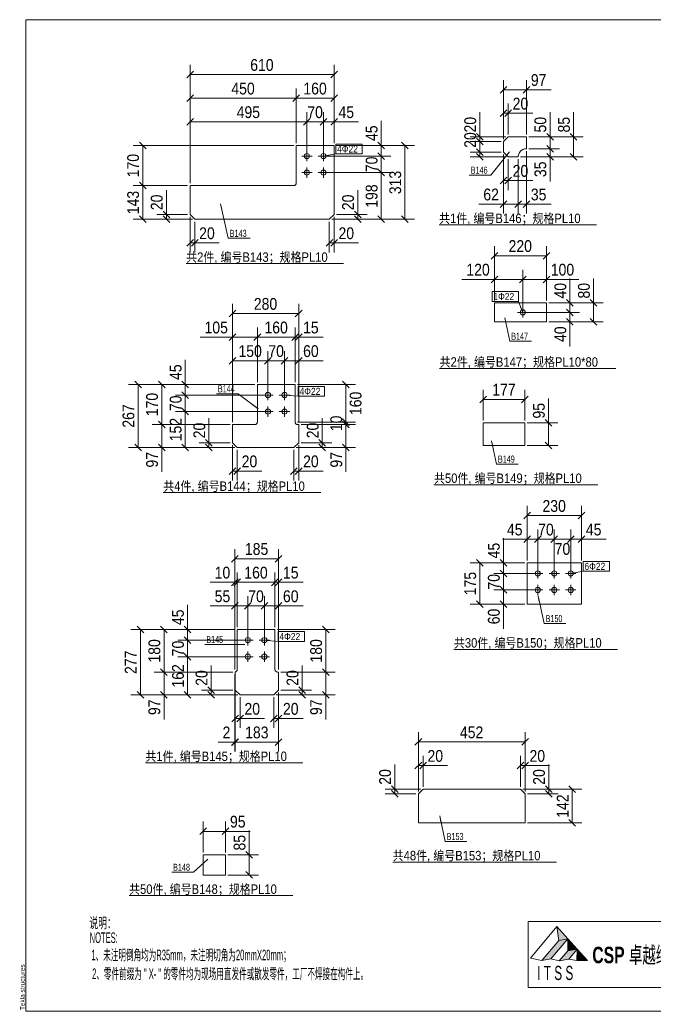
# Model space of a CAD drawing. Header units: inches. Extents: x 0 to 1938, y -2180 to 0.
# Drawn here: x -0.1 to 268.5, y -2180 to -1760 of the extents above; entities that cross this region are included whole.
import ezdxf

# ---------------------------------------------------------------- set-up
doc = ezdxf.new("R2010")
doc.units = ezdxf.units.IN
doc.header["$MEASUREMENT"] = 0
doc.linetypes.add('XKITLINE00', pattern=[0])
doc.linetypes.add('XKITLINE01', pattern=[4, 1, -1, 1, -1])
for name, color, linetype, lineweight in [('Bolt', 7, 'Continuous', 0), ('BoltMark', 3, 'Continuous', 0), ('DrawingSheet', 5, 'Continuous', 0), ('OtherObjectType', 1, 'Continuous', 0), ('Part', 2, 'Continuous', 0), ('PartMark', 3, 'Continuous', 0), ('Z-DIMENSIONS', 1, 'Continuous', 0)]:
    doc.layers.add(name, color=color, linetype=linetype, lineweight=lineweight)
doc.styles.add('Arial', font='arial.ttf')
doc.styles.add('Arial Black', font='ariblk.ttf')
doc.styles.add('Arial Black Bold', font='ARIAL.TTF')
doc.styles.add('Arial Narrow', font='ARIAL.TTF')
doc.styles.add('romsim', font='ARIAL.TTF')
doc.styles.add('宋体', font='ARIAL.TTF')

# ---------------------------------------------------------------- blocks, each defined once
blk = doc.blocks.new('P详图~005 (PL10mm零件图2)')
at = {"layer": 'OtherObjectType'}
for color, points in [(3, [(229.8, 41), (234.5, 35.7), (230.6, 35.1)]), (2, [(227.3, 27.2), (223.4, 26.5), (230.6, 35), (234.5, 35.7)]), (3, [(234.5, 35.7), (238.4, 31.3), (234.5, 30.7)]), (2, [(234.8, 27.1), (230.8, 26.3), (234.5, 30.6), (238.4, 31.3)]), (3, [(238.4, 31.3), (242.8, 26.5), (238.3, 26.5)])]:
    blk.add_hatch(color=color, dxfattribs=at).paths.add_polyline_path(points, flags=17)
at = {"layer": 'Bolt', "color": 2, "linetype": 'XKITLINE00', "lineweight": 0}
for p, q in [((126.15, 367.28), (121.75, 367.28)), ((123.95, 369.48), (123.95, 365.08)), ((133.15, 367.28), (128.75, 367.28)), ((130.95, 369.48), (130.95, 365.08)), ((123.95, 362.48), (123.95, 358.08)), ((130.95, 362.48), (130.95, 358.08)), ((126.15, 360.28), (121.75, 360.28)), ((133.15, 360.28), (128.75, 360.28)), ((215.35, 303.25), (215.35, 298.85)), ((213.15, 301.05), (217.55, 301.05)), ((105.27, 266.05), (109.67, 266.05)), ((107.47, 268.25), (107.47, 263.85)), ((112.27, 266.05), (116.67, 266.05)), ((114.47, 268.25), (114.47, 263.85)), ((107.47, 261.25), (107.47, 256.85)), ((114.47, 261.25), (114.47, 256.85)), ((105.27, 259.05), (109.67, 259.05)), ((112.27, 259.05), (116.67, 259.05)), ((219.5, 190.45), (223.9, 190.45)), ((221.7, 192.65), (221.7, 188.25)), ((226.5, 190.45), (230.9, 190.45)), ((228.7, 192.65), (228.7, 188.25)), ((233.5, 190.45), (237.9, 190.45)), ((235.7, 192.65), (235.7, 188.25)), ((221.7, 185.65), (221.7, 181.25)), ((228.7, 185.65), (228.7, 181.25)), ((235.7, 185.65), (235.7, 181.25)), ((219.5, 183.45), (223.9, 183.45)), ((226.5, 183.45), (230.9, 183.45)), ((233.5, 183.45), (237.9, 183.45)), ((98.94, 164.39), (98.94, 159.99)), ((105.94, 164.39), (105.94, 159.99)), ((96.74, 162.19), (101.14, 162.19)), ((103.74, 162.19), (108.14, 162.19)), ((98.94, 157.39), (98.94, 152.99)), ((105.94, 157.39), (105.94, 152.99)), ((96.74, 155.19), (101.14, 155.19)), ((103.74, 155.19), (108.14, 155.19))]:
    blk.add_line(p, q, dxfattribs=at)
for centre in [(123.95, 367.28), (130.95, 367.28), (123.95, 360.28), (130.95, 360.28), (215.35, 301.05), (107.47, 266.05), (114.47, 266.05), (107.47, 259.05), (114.47, 259.05), (221.7, 190.45), (228.7, 190.45), (235.7, 190.45), (221.7, 183.45), (228.7, 183.45), (235.7, 183.45), (98.94, 162.19), (105.94, 162.19), (98.94, 155.19), (105.94, 155.19)]:
    blk.add_circle(centre, 1.1, dxfattribs=at)
at = {"layer": 'BoltMark', "color": 1, "linetype": 'XKITLINE00', "lineweight": 0}
for p, q in [((136.15, 372.38), (147.35, 372.38)), ((136.15, 368.18), (136.15, 372.38)), ((147.35, 368.18), (147.35, 372.38)), ((130.95, 367.28), (136.15, 368.18)), ((133.42, 367.71), (130.95, 367.28)), ((136.15, 368.18), (147.35, 368.18)), ((202.34, 309.91), (213.54, 309.91)), ((202.34, 305.71), (202.34, 309.91)), ((213.54, 305.71), (213.54, 309.91)), ((202.34, 305.71), (213.54, 305.71)), ((215.35, 301.05), (213.54, 305.71)), ((214.44, 303.38), (215.35, 301.05)), ((120.26, 269.7), (131.46, 269.7)), ((120.26, 265.5), (120.26, 269.7)), ((131.46, 265.5), (131.46, 269.7)), ((114.47, 266.05), (120.26, 265.5)), ((116.96, 265.81), (114.47, 266.05)), ((120.26, 265.5), (131.46, 265.5)), ((240.9, 195.55), (252.09, 195.55)), ((240.9, 191.35), (240.9, 195.55)), ((252.09, 191.35), (252.09, 195.55)), ((235.7, 190.45), (240.9, 191.35)), ((238.16, 190.88), (235.7, 190.45)), ((240.9, 191.35), (252.09, 191.35)), ((111.73, 165.84), (122.93, 165.84)), ((111.73, 161.64), (111.73, 165.84)), ((122.93, 161.64), (122.93, 165.84)), ((105.94, 162.19), (111.73, 161.64)), ((108.42, 161.95), (105.94, 162.19)), ((111.73, 161.64), (122.93, 161.64))]:
    blk.add_line(p, q, dxfattribs=at)
at = {"layer": 'DrawingSheet', "color": 5, "linetype": 'XKITLINE00', "lineweight": 0}
for p, q in [((635, 425), (5, 425)), ((5, 425), (5, 5)), ((5, 5), (635, 5))]:
    blk.add_line(p, q, dxfattribs=at)
at = {"layer": 'OtherObjectType', "color": 6, "linetype": 'XKITLINE00', "lineweight": 0}
for p, q in [((179.92, 338.15), (246.58, 338.15)), ((72.83, 321.73), (139.48, 321.73)), ((180.15, 277.3), (254.8, 277.3)), ((177.77, 228.05), (247.09, 228.05)), ((63.14, 224.68), (129.79, 224.68)), ((186.19, 158.29), (255.5, 158.29)), ((55.56, 110.24), (122.21, 110.24)), ((160.28, 68.17), (229.59, 68.17)), ((48.66, 53.94), (117.97, 53.94))]:
    blk.add_line(p, q, dxfattribs=at)
at = {"layer": 'OtherObjectType', "color": 3, "linetype": 'XKITLINE00', "lineweight": 0}
for p, q in [((625, 43), (217.6, 43)), ((217.6, 43), (217.6, 15)), ((625, 15), (217.6, 15))]:
    blk.add_line(p, q, dxfattribs=at)
at = {"layer": 'OtherObjectType', "color": 2, "linetype": 'XKITLINE00', "lineweight": 0}
for p, q in [((229.8, 40.9), (218.7, 27.5)), ((230.6, 35), (229.8, 40.9)), ((229.8, 40.9), (234.5, 35.7)), ((223.4, 26.5), (230.6, 35)), ((230.6, 35), (223.4, 26.5)), ((234.5, 35.7), (227.3, 27.2)), ((230.6, 35), (234.5, 35.7)), ((234.5, 30.6), (234.5, 35.7)), ((234.5, 35.7), (238.4, 31.3)), ((230.8, 26.3), (234.5, 30.6)), ((234.5, 30.6), (238.4, 31.3)), ((238.4, 31.3), (234.8, 27.1)), ((238.3, 26.5), (238.4, 31.3)), ((242.8, 26.5), (238.4, 31.3)), ((218.7, 27.5), (223.4, 26.5)), ((223.4, 26.5), (227.3, 27.2)), ((227.3, 27.2), (230.8, 26.3)), ((230.8, 26.3), (234.8, 27.1)), ((234.8, 27.1), (238.3, 26.5)), ((238.3, 26.5), (242.8, 26.5))]:
    blk.add_line(p, q, dxfattribs=at)
at = {"layer": 'Part', "color": 2, "linetype": 'XKITLINE00', "lineweight": 0}
for p, q in [((207.2, 373.4), (209.2, 375.4)), ((209.2, 375.4), (216.9, 375.4)), ((216.9, 375.4), (216.9, 370.4)), ((119.45, 355.78), (119.45, 371.78)), ((119.45, 371.78), (135.45, 371.78)), ((135.45, 371.78), (135.45, 342.48)), ((207.2, 368.9), (207.2, 373.4)), ((216.35, 370.36), (216.9, 370.4)), ((209.2, 366.9), (207.2, 368.9)), ((213.4, 366.9), (209.2, 366.9)), ((213.4, 366.9), (213.44, 367.45)), ((74.45, 342.48), (74.45, 354.78)), ((74.45, 354.78), (118.45, 354.78)), ((118.76, 354.83), (118.45, 354.78)), ((119.45, 355.78), (119.4, 355.47)), ((76.45, 340.48), (74.45, 342.48)), ((133.45, 340.48), (76.45, 340.48)), ((135.45, 342.48), (133.45, 340.48)), ((203.35, 297.05), (203.35, 305.05)), ((203.35, 305.05), (225.35, 305.05)), ((225.35, 297.05), (225.35, 305.05)), ((203.35, 297.05), (225.35, 297.05)), ((102.97, 254.55), (102.97, 270.55)), ((102.97, 270.55), (118.97, 270.55)), ((118.97, 270.55), (118.97, 254.55)), ((92.47, 245.85), (92.47, 253.55)), ((101.97, 253.55), (92.47, 253.55)), ((102.28, 253.6), (101.97, 253.55)), ((102.97, 254.55), (102.92, 254.24)), ((119.02, 254.24), (118.97, 254.55)), ((119.97, 253.55), (119.66, 253.6)), ((120.47, 253.55), (119.97, 253.55)), ((120.47, 245.85), (120.47, 253.55)), ((198.6, 244.7), (198.6, 254.2)), ((198.6, 254.2), (216.26, 254.2)), ((216.26, 254.2), (216.26, 244.7)), ((94.47, 243.85), (92.47, 245.85)), ((118.47, 243.85), (94.47, 243.85)), ((120.47, 245.85), (118.47, 243.85)), ((216.26, 244.7), (198.6, 244.7)), ((217.2, 177.45), (217.2, 194.95)), ((217.2, 194.95), (240.2, 194.95)), ((240.2, 194.95), (240.2, 177.45)), ((240.2, 177.45), (217.2, 177.45)), ((94.44, 149.69), (94.44, 166.69)), ((94.44, 166.69), (110.44, 166.69)), ((110.44, 166.69), (110.44, 149.69)), ((93.74, 148.74), (93.44, 148.69)), ((93.64, 148.69), (93.44, 148.69)), ((93.64, 140.99), (93.64, 148.69)), ((94.44, 149.69), (94.39, 149.38)), ((110.48, 149.38), (110.44, 149.69)), ((111.44, 148.69), (111.13, 148.74)), ((111.94, 148.69), (111.44, 148.69)), ((111.94, 140.99), (111.94, 148.69)), ((95.64, 138.99), (93.64, 140.99)), ((109.94, 138.99), (95.64, 138.99)), ((111.94, 140.99), (109.94, 138.99)), ((171.14, 97.04), (173.14, 99.04)), ((171.14, 84.84), (171.14, 97.04)), ((173.14, 99.04), (214.34, 99.04)), ((214.34, 99.04), (216.34, 97.04)), ((216.34, 97.04), (216.34, 84.84)), ((216.34, 84.84), (171.14, 84.84)), ((80.02, 62.69), (80.02, 71.19)), ((89.52, 71.19), (80.02, 71.19)), ((89.52, 62.69), (89.52, 71.19)), ((89.52, 62.69), (80.02, 62.69))]:
    blk.add_line(p, q, dxfattribs=at)
at = {"layer": 'Part', "color": 6, "linetype": 'XKITLINE01', "lineweight": 0}
for p, q in [((216.9, 370.4), (216.35, 370.36)), ((213.44, 367.45), (213.4, 366.9)), ((118.45, 354.78), (118.76, 354.83)), ((119.4, 355.47), (119.45, 355.78)), ((101.97, 253.55), (102.28, 253.6)), ((102.92, 254.24), (102.97, 254.55)), ((118.97, 254.55), (119.02, 254.24)), ((119.66, 253.6), (119.97, 253.55)), ((93.44, 148.69), (93.74, 148.74)), ((94.39, 149.38), (94.44, 149.69)), ((110.44, 149.69), (110.48, 149.38)), ((111.13, 148.74), (111.44, 148.69))]:
    blk.add_line(p, q, dxfattribs=at)
at = {"layer": 'Part', "color": 2, "linetype": 'XKITLINE00', "lineweight": 0}
for centre, radius, start, end in [((216.9, 366.9), 3.5, 99, 171), ((118.45, 355.78), 1, 288, 342), ((101.97, 254.55), 1, 288, 342), ((119.97, 254.55), 1, 198, 252), ((93.44, 149.69), 1, 288, 342), ((111.44, 149.69), 1, 198, 252)]:
    blk.add_arc(centre, radius, start, end, dxfattribs=at)
at = {"layer": 'Part', "color": 6, "linetype": 'XKITLINE01', "lineweight": 0}
for centre, radius, start, end in [((216.9, 366.9), 3.5, 99, 171), ((118.45, 355.78), 1, 288, 342), ((101.97, 254.55), 1, 288, 342), ((119.97, 254.55), 1, 198, 252), ((93.44, 149.69), 1, 288, 342), ((111.44, 149.69), 1, 198, 252)]:
    blk.add_arc(centre, radius, start, end, dxfattribs=at)
at = {"layer": 'PartMark', "color": 4, "linetype": 'XKITLINE00', "lineweight": 0}
for p, q in [((209.68, 369.07), (201.9, 359.2)), ((208.13, 367.11), (209.68, 369.07)), ((192.71, 359.2), (201.9, 359.2)), ((87.31, 347.09), (90.68, 332.43)), ((87.87, 344.66), (87.31, 347.09)), ((90.68, 332.43), (99.86, 332.43)), ((207.78, 298.68), (209.85, 288.85)), ((208.29, 296.23), (207.78, 298.68)), ((209.85, 288.85), (219.03, 288.85)), ((85.65, 266.58), (94.84, 266.58)), ((103.32, 260.2), (94.84, 266.58)), ((101.32, 261.7), (103.32, 260.2)), ((202.16, 246.63), (204.23, 236.8)), ((202.68, 244.18), (202.16, 246.63)), ((204.23, 236.8), (213.42, 236.8)), ((221.83, 180.98), (224.42, 169.22)), ((222.37, 178.54), (221.83, 180.98)), ((224.42, 169.22), (233.6, 169.22)), ((80.73, 160.38), (89.91, 160.38)), ((97.64, 160.41), (89.91, 160.38)), ((95.14, 160.4), (97.64, 160.41)), ((180.21, 87.71), (182.53, 76.92)), ((180.73, 85.27), (180.21, 87.71)), ((182.53, 76.92), (191.72, 76.92)), ((81.95, 69.46), (75.89, 63.86)), ((80.11, 67.77), (81.95, 69.46)), ((66.7, 63.86), (75.89, 63.86))]:
    blk.add_line(p, q, dxfattribs=at)
at = {"layer": 'Z-DIMENSIONS', "color": 4, "linetype": 'XKITLINE00', "lineweight": 0}
for p, q in [((74.45, 355.78), (74.45, 405.88)), ((135.45, 372.78), (135.45, 405.88)), ((75.87, 403.19), (73.04, 400.37)), ((74.45, 401.78), (135.45, 401.78)), ((136.87, 403.19), (134.04, 400.37)), ((207.2, 374.4), (207.2, 399.5)), ((216.9, 376.4), (216.9, 399.5)), ((74.45, 355.78), (74.45, 395.88)), ((119.45, 372.78), (119.45, 395.88)), ((119.45, 372.78), (119.45, 395.88)), ((135.45, 372.78), (135.45, 395.88)), ((208.61, 396.81), (205.79, 393.99)), ((207.2, 395.4), (216.9, 395.4)), ((218.31, 396.81), (215.49, 393.99)), ((216.9, 395.4), (227.32, 395.4)), ((216.9, 395.4), (227.32, 395.4)), ((75.87, 393.19), (73.04, 390.37)), ((74.45, 391.78), (119.45, 391.78)), ((119.45, 391.78), (114.45, 391.78)), ((120.87, 393.19), (118.04, 390.37)), ((120.87, 393.19), (118.04, 390.37)), ((119.45, 391.78), (135.45, 391.78)), ((119.45, 391.78), (124.45, 391.78)), ((136.87, 393.19), (134.04, 390.37)), ((208.61, 386.81), (205.79, 383.99)), ((207.2, 374.4), (207.2, 389.5)), ((210.61, 386.81), (207.79, 383.99)), ((209.2, 376.4), (209.2, 389.5)), ((75.87, 383.19), (73.04, 380.37)), ((74.45, 355.78), (74.45, 385.88)), ((125.37, 383.19), (122.54, 380.37)), ((125.37, 383.19), (122.54, 380.37)), ((123.95, 368.28), (123.95, 385.88)), ((123.95, 368.28), (123.95, 385.88)), ((132.37, 383.19), (129.54, 380.37)), ((132.37, 383.19), (129.54, 380.37)), ((130.95, 368.28), (130.95, 385.88)), ((130.95, 368.28), (130.95, 385.88)), ((136.87, 383.19), (134.04, 380.37)), ((135.45, 372.78), (135.45, 385.88)), ((197.2, 375.4), (197.2, 385.82)), ((197.2, 375.4), (197.2, 385.82)), ((207.2, 385.4), (209.2, 385.4)), ((209.2, 385.4), (219.62, 385.4)), ((209.2, 385.4), (219.62, 385.4)), ((226.9, 375.4), (226.9, 385.82)), ((226.9, 375.4), (226.9, 385.82)), ((236.9, 375.4), (236.9, 385.82)), ((236.9, 375.4), (236.9, 385.82)), ((74.45, 381.78), (123.95, 381.78)), ((123.95, 381.78), (118.95, 381.78)), ((123.95, 381.78), (130.95, 381.78)), ((123.95, 381.78), (128.95, 381.78)), ((130.95, 381.78), (125.95, 381.78)), ((130.95, 381.78), (135.45, 381.78)), ((130.95, 381.78), (135.95, 381.78)), ((135.45, 381.78), (145.87, 381.78)), ((135.45, 381.78), (145.87, 381.78)), ((155.45, 371.78), (155.45, 382.2)), ((155.45, 371.78), (155.45, 382.2)), ((197.2, 368.9), (197.2, 379.32)), ((197.2, 368.9), (197.2, 379.32)), ((208.2, 375.4), (193.1, 375.4)), ((195.79, 376.81), (198.61, 373.99)), ((195.79, 374.81), (198.61, 371.99)), ((197.2, 373.4), (197.2, 375.4)), ((217.9, 375.4), (230.9, 375.4)), ((217.9, 375.4), (240.9, 375.4)), ((225.49, 376.81), (228.31, 373.99)), ((226.9, 370.4), (226.9, 375.4)), ((226.9, 370.4), (226.9, 375.4)), ((235.49, 376.81), (238.31, 373.99)), ((236.9, 366.9), (236.9, 375.4)), ((118.45, 371.78), (50.35, 371.78)), ((53.04, 373.19), (55.87, 370.37)), ((54.45, 354.78), (54.45, 371.78)), ((136.45, 371.78), (159.45, 371.78)), ((136.45, 371.78), (169.45, 371.78)), ((154.04, 373.19), (156.87, 370.37)), ((155.45, 367.28), (155.45, 372.28)), ((155.45, 367.28), (155.45, 371.78)), ((164.04, 373.19), (166.87, 370.37)), ((165.45, 340.48), (165.45, 371.78)), ((206.2, 373.4), (193.1, 373.4)), ((195.79, 370.31), (198.61, 367.49)), ((217.9, 370.4), (230.9, 370.4)), ((217.9, 370.4), (230.9, 370.4)), ((225.49, 371.81), (228.31, 368.99)), ((225.49, 371.81), (228.31, 368.99)), ((226.9, 370.4), (226.9, 365.4)), ((226.9, 366.9), (226.9, 370.4)), ((131.95, 367.28), (159.45, 367.28)), ((131.95, 367.28), (159.45, 367.28)), ((154.04, 368.69), (156.87, 365.87)), ((154.04, 368.69), (156.87, 365.87)), ((155.45, 367.28), (155.45, 362.28)), ((155.45, 360.28), (155.45, 367.28)), ((206.2, 368.9), (193.1, 368.9)), ((208.2, 366.9), (193.1, 366.9)), ((195.79, 368.31), (198.61, 365.49)), ((197.2, 366.9), (197.2, 368.9)), ((207.2, 367.9), (207.2, 352.9)), ((207.2, 367.9), (207.2, 342.9)), ((209.2, 365.9), (209.2, 352.9)), ((213.4, 365.9), (213.4, 342.9)), ((213.4, 365.9), (213.4, 342.9)), ((214.4, 366.9), (230.9, 366.9)), ((214.4, 366.9), (240.9, 366.9)), ((216.9, 369.4), (216.9, 342.9)), ((225.49, 368.31), (228.31, 365.49)), ((226.9, 366.9), (226.9, 356.48)), ((226.9, 366.9), (226.9, 356.48)), ((235.49, 368.31), (238.31, 365.49)), ((154.04, 361.69), (156.87, 358.87)), ((154.04, 361.69), (156.87, 358.87)), ((155.45, 360.28), (155.45, 365.28)), ((54.45, 354.78), (54.45, 359.78)), ((131.95, 360.28), (159.45, 360.28)), ((131.95, 360.28), (159.45, 360.28)), ((155.45, 360.28), (155.45, 355.28)), ((155.45, 340.48), (155.45, 360.28)), ((208.61, 358.31), (205.79, 355.49)), ((210.61, 358.31), (207.79, 355.49)), ((73.45, 354.78), (50.35, 354.78)), ((73.45, 354.78), (50.35, 354.78)), ((53.04, 356.19), (55.87, 353.37)), ((53.04, 356.19), (55.87, 353.37)), ((54.45, 354.78), (54.45, 349.78)), ((54.45, 340.48), (54.45, 354.78)), ((64.45, 342.48), (64.45, 352.9)), ((64.45, 342.48), (64.45, 352.9)), ((145.45, 342.48), (145.45, 352.9)), ((145.45, 342.48), (145.45, 352.9)), ((207.2, 356.9), (209.2, 356.9)), ((209.2, 356.9), (219.62, 356.9)), ((209.2, 356.9), (219.62, 356.9)), ((207.2, 346.9), (196.78, 346.9)), ((207.2, 346.9), (196.78, 346.9)), ((208.61, 348.31), (205.79, 345.49)), ((207.2, 346.9), (213.4, 346.9)), ((213.4, 346.9), (208.4, 346.9)), ((214.81, 348.31), (211.99, 345.49)), ((214.81, 348.31), (211.99, 345.49)), ((213.4, 346.9), (216.9, 346.9)), ((213.4, 346.9), (218.4, 346.9)), ((218.31, 348.31), (215.49, 345.49)), ((216.9, 346.9), (227.32, 346.9)), ((216.9, 346.9), (227.32, 346.9)), ((75.45, 340.48), (50.35, 340.48)), ((53.04, 341.89), (55.87, 339.07)), ((73.45, 342.48), (60.35, 342.48)), ((75.45, 340.48), (60.35, 340.48)), ((63.04, 343.89), (65.87, 341.07)), ((63.04, 341.89), (65.87, 339.07)), ((64.45, 340.48), (64.45, 342.48)), ((74.45, 341.48), (74.45, 326.48)), ((134.45, 340.48), (149.45, 340.48)), ((134.45, 340.48), (159.45, 340.48)), ((134.45, 340.48), (169.45, 340.48)), ((135.45, 341.48), (135.45, 326.48)), ((136.45, 342.48), (149.45, 342.48)), ((144.04, 343.89), (146.87, 341.07)), ((144.04, 341.89), (146.87, 339.07)), ((145.45, 340.48), (145.45, 342.48)), ((154.04, 341.89), (156.87, 339.07)), ((164.04, 341.89), (166.87, 339.07)), ((76.45, 339.48), (76.45, 326.48)), ((133.45, 339.48), (133.45, 326.48)), ((75.87, 331.89), (73.04, 329.07)), ((77.87, 331.89), (75.04, 329.07)), ((134.87, 331.89), (132.04, 329.07)), ((136.87, 331.89), (134.04, 329.07)), ((74.45, 330.48), (76.45, 330.48)), ((76.45, 330.48), (86.87, 330.48)), ((76.45, 330.48), (86.87, 330.48)), ((133.45, 330.48), (135.45, 330.48)), ((135.45, 330.48), (145.87, 330.48)), ((135.45, 330.48), (145.87, 330.48)), ((203.35, 306.05), (203.35, 329.15)), ((225.35, 306.05), (225.35, 329.15)), ((204.76, 326.46), (201.93, 323.64)), ((203.35, 325.05), (225.35, 325.05)), ((226.76, 326.46), (223.93, 323.64)), ((203.35, 315.05), (189.6, 315.05)), ((203.35, 315.05), (189.6, 315.05)), ((204.76, 316.46), (201.93, 313.64)), ((203.35, 306.05), (203.35, 319.15)), ((203.35, 315.05), (215.35, 315.05)), ((215.35, 315.05), (210.35, 315.05)), ((216.76, 316.46), (213.93, 313.64)), ((216.76, 316.46), (213.93, 313.64)), ((215.35, 302.05), (215.35, 319.15)), ((215.35, 302.05), (215.35, 319.15)), ((215.35, 315.05), (220.35, 315.05)), ((215.35, 315.05), (225.35, 315.05)), ((226.76, 316.46), (223.93, 313.64)), ((225.35, 306.05), (225.35, 319.15)), ((225.35, 315.05), (239.1, 315.05)), ((225.35, 315.05), (239.1, 315.05)), ((235.35, 305.05), (235.35, 315.47)), ((235.35, 305.05), (235.35, 315.47)), ((245.35, 305.05), (245.35, 315.47)), ((245.35, 305.05), (245.35, 315.47)), ((92.47, 254.55), (92.47, 304.65)), ((120.47, 254.55), (120.47, 304.65)), ((226.35, 305.05), (249.35, 305.05)), ((226.35, 305.05), (239.35, 305.05)), ((233.93, 306.46), (236.76, 303.64)), ((233.93, 302.46), (236.76, 299.64)), ((233.93, 302.46), (236.76, 299.64)), ((235.35, 301.05), (235.35, 306.05)), ((235.35, 301.05), (235.35, 305.05)), ((243.93, 306.46), (246.76, 303.64)), ((245.35, 297.05), (245.35, 305.05)), ((93.88, 301.96), (91.05, 299.13)), ((92.47, 300.55), (120.47, 300.55)), ((121.88, 301.96), (119.05, 299.13)), ((216.35, 301.05), (239.35, 301.05)), ((216.35, 301.05), (239.35, 301.05)), ((233.93, 298.46), (236.76, 295.64)), ((235.35, 297.05), (235.35, 301.05)), ((235.35, 301.05), (235.35, 296.05)), ((243.93, 298.46), (246.76, 295.64)), ((92.47, 254.55), (92.47, 294.65)), ((102.97, 271.55), (102.97, 294.65)), ((102.97, 271.55), (102.97, 294.65)), ((118.97, 271.55), (118.97, 294.65)), ((118.97, 271.55), (118.97, 294.65)), ((120.47, 254.55), (120.47, 294.65)), ((226.35, 297.05), (249.35, 297.05)), ((226.35, 297.05), (239.35, 297.05)), ((235.35, 297.05), (235.35, 286.63)), ((235.35, 297.05), (235.35, 286.63)), ((92.47, 290.55), (78.72, 290.55)), ((92.47, 290.55), (78.72, 290.55)), ((93.88, 291.96), (91.05, 289.13)), ((92.47, 290.55), (102.97, 290.55)), ((102.97, 290.55), (97.97, 290.55)), ((104.38, 291.96), (101.55, 289.13)), ((104.38, 291.96), (101.55, 289.13)), ((102.97, 290.55), (118.97, 290.55)), ((102.97, 290.55), (107.97, 290.55)), ((118.97, 290.55), (113.97, 290.55)), ((120.38, 291.96), (117.55, 289.13)), ((120.38, 291.96), (117.55, 289.13)), ((118.97, 290.55), (120.47, 290.55)), ((118.97, 290.55), (123.97, 290.55)), ((121.88, 291.96), (119.05, 289.13)), ((120.47, 290.55), (130.88, 290.55)), ((120.47, 290.55), (130.88, 290.55)), ((93.88, 281.96), (91.05, 279.13)), ((92.47, 254.55), (92.47, 284.65)), ((108.88, 281.96), (106.05, 279.13)), ((108.88, 281.96), (106.05, 279.13)), ((107.47, 267.05), (107.47, 284.65)), ((107.47, 267.05), (107.47, 284.65)), ((115.88, 281.96), (113.05, 279.13)), ((115.88, 281.96), (113.05, 279.13)), ((114.47, 267.05), (114.47, 284.65)), ((114.47, 267.05), (114.47, 284.65)), ((121.88, 281.96), (119.05, 279.13)), ((120.47, 254.55), (120.47, 284.65)), ((72.47, 270.55), (72.47, 280.96)), ((72.47, 270.55), (72.47, 280.96)), ((92.47, 280.55), (107.47, 280.55)), ((107.47, 280.55), (102.47, 280.55)), ((107.47, 280.55), (114.47, 280.55)), ((107.47, 280.55), (112.47, 280.55)), ((114.47, 280.55), (109.47, 280.55)), ((114.47, 280.55), (120.47, 280.55)), ((114.47, 280.55), (119.47, 280.55)), ((120.47, 280.55), (130.88, 280.55)), ((120.47, 280.55), (130.88, 280.55)), ((101.97, 270.55), (48.37, 270.55)), ((51.05, 271.96), (53.88, 269.13)), ((52.47, 243.85), (52.47, 270.55)), ((101.97, 270.55), (58.37, 270.55)), ((61.05, 271.96), (63.88, 269.13)), ((62.47, 253.55), (62.47, 270.55)), ((101.97, 270.55), (68.37, 270.55)), ((71.05, 271.96), (73.88, 269.13)), ((72.47, 266.05), (72.47, 271.05)), ((72.47, 266.05), (72.47, 270.55)), ((119.97, 270.55), (144.57, 270.55)), ((139.05, 271.96), (141.88, 269.13)), ((140.47, 254.55), (140.47, 270.55)), ((106.47, 266.05), (68.37, 266.05)), ((106.47, 266.05), (68.37, 266.05)), ((71.05, 267.46), (73.88, 264.63)), ((71.05, 267.46), (73.88, 264.63)), ((72.47, 266.05), (72.47, 261.05)), ((72.47, 259.05), (72.47, 266.05)), ((200.01, 265.61), (197.19, 262.79)), ((198.6, 255.2), (198.6, 268.3)), ((217.67, 265.61), (214.84, 262.79)), ((216.26, 255.2), (216.26, 268.3)), ((226.26, 254.2), (226.26, 264.62)), ((226.26, 254.2), (226.26, 264.62)), ((71.05, 260.46), (73.88, 257.63)), ((71.05, 260.46), (73.88, 257.63)), ((72.47, 259.05), (72.47, 264.05)), ((198.6, 264.2), (216.26, 264.2)), ((62.47, 253.55), (62.47, 258.55)), ((106.47, 259.05), (68.37, 259.05)), ((106.47, 259.05), (68.37, 259.05)), ((72.47, 259.05), (72.47, 254.05)), ((72.47, 243.85), (72.47, 259.05)), ((82.47, 245.85), (82.47, 256.26)), ((82.47, 245.85), (82.47, 256.26)), ((130.47, 245.85), (130.47, 256.26)), ((130.47, 245.85), (130.47, 256.26)), ((140.47, 254.55), (140.47, 259.55)), ((140.47, 253.55), (140.47, 258.55)), ((91.47, 253.55), (58.37, 253.55)), ((91.47, 253.55), (58.37, 253.55)), ((61.05, 254.96), (63.88, 252.13)), ((61.05, 254.96), (63.88, 252.13)), ((62.47, 253.55), (62.47, 248.55)), ((62.47, 243.85), (62.47, 253.55)), ((119.97, 254.55), (144.57, 254.55)), ((119.97, 254.55), (144.47, 254.55)), ((121.47, 253.55), (144.47, 253.55)), ((121.47, 253.55), (144.47, 253.55)), ((139.05, 255.96), (141.88, 253.13)), ((139.05, 255.96), (141.88, 253.13)), ((139.05, 254.96), (141.88, 252.13)), ((139.05, 254.96), (141.88, 252.13)), ((140.47, 254.55), (140.47, 249.55)), ((140.47, 253.55), (140.47, 254.55)), ((140.47, 253.55), (140.47, 248.55)), ((140.47, 243.85), (140.47, 253.55)), ((217.26, 254.2), (230.26, 254.2)), ((224.84, 255.61), (227.67, 252.79)), ((226.26, 244.7), (226.26, 254.2)), ((93.47, 243.85), (48.37, 243.85)), ((51.05, 245.26), (53.88, 242.43)), ((93.47, 243.85), (58.37, 243.85)), ((61.05, 245.26), (63.88, 242.43)), ((62.47, 243.85), (62.47, 233.43)), ((62.47, 243.85), (62.47, 233.43)), ((93.47, 243.85), (68.37, 243.85)), ((71.05, 245.26), (73.88, 242.43)), ((91.47, 245.85), (78.37, 245.85)), ((93.47, 243.85), (78.37, 243.85)), ((81.05, 247.26), (83.88, 244.43)), ((81.05, 245.26), (83.88, 242.43)), ((82.47, 243.85), (82.47, 245.85)), ((92.47, 244.85), (92.47, 229.85)), ((119.47, 243.85), (134.47, 243.85)), ((119.47, 243.85), (144.47, 243.85)), ((120.47, 244.85), (120.47, 229.85)), ((121.47, 245.85), (134.47, 245.85)), ((129.05, 247.26), (131.88, 244.43)), ((129.05, 245.26), (131.88, 242.43)), ((130.47, 243.85), (130.47, 245.85)), ((139.05, 245.26), (141.88, 242.43)), ((140.47, 243.85), (140.47, 233.43)), ((140.47, 243.85), (140.47, 233.43)), ((217.26, 244.7), (230.26, 244.7)), ((224.84, 246.11), (227.67, 243.29)), ((94.47, 242.85), (94.47, 229.85)), ((118.47, 242.85), (118.47, 229.85)), ((93.88, 235.26), (91.05, 232.43)), ((95.88, 235.26), (93.05, 232.43)), ((119.88, 235.26), (117.05, 232.43)), ((121.88, 235.26), (119.05, 232.43)), ((92.47, 233.85), (94.47, 233.85)), ((94.47, 233.85), (104.88, 233.85)), ((94.47, 233.85), (104.88, 233.85)), ((118.47, 233.85), (120.47, 233.85)), ((120.47, 233.85), (130.88, 233.85)), ((120.47, 233.85), (130.88, 233.85)), ((217.2, 195.95), (217.2, 219.05)), ((240.2, 195.95), (240.2, 219.05)), ((218.61, 216.37), (215.79, 213.54)), ((217.2, 214.95), (240.2, 214.95)), ((241.61, 216.37), (238.79, 213.54)), ((218.61, 206.37), (215.79, 203.54)), ((217.2, 195.95), (217.2, 209.05)), ((223.11, 206.37), (220.29, 203.54)), ((223.11, 206.37), (220.29, 203.54)), ((221.7, 191.45), (221.7, 209.05)), ((221.7, 191.45), (221.7, 209.05)), ((230.11, 206.37), (227.29, 203.54)), ((230.11, 206.37), (227.29, 203.54)), ((228.7, 191.45), (228.7, 209.05)), ((228.7, 191.45), (228.7, 208.95)), ((237.11, 206.37), (234.29, 203.54)), ((237.11, 206.37), (234.29, 203.54)), ((235.7, 191.45), (235.7, 209.05)), ((235.7, 191.45), (235.7, 208.95)), ((241.61, 206.37), (238.79, 203.54)), ((240.2, 195.95), (240.2, 209.05)), ((217.2, 204.95), (206.78, 204.95)), ((217.2, 204.95), (206.78, 204.95)), ((207.2, 194.95), (207.2, 205.37)), ((207.2, 194.95), (207.2, 205.37)), ((221.7, 204.95), (216.7, 204.95)), ((217.2, 204.95), (221.7, 204.95)), ((221.7, 204.95), (228.7, 204.95)), ((221.7, 204.95), (226.7, 204.95)), ((228.7, 204.95), (223.7, 204.95)), ((228.7, 204.95), (235.7, 204.95)), ((228.7, 204.95), (233.7, 204.95)), ((235.7, 204.95), (230.7, 204.95)), ((235.7, 204.95), (240.2, 204.95)), ((235.7, 204.95), (240.7, 204.95)), ((240.2, 204.95), (250.62, 204.95)), ((240.2, 204.95), (250.62, 204.95)), ((94.85, 198.1), (92.02, 195.27)), ((93.44, 149.69), (93.44, 200.79)), ((113.35, 198.1), (110.52, 195.27)), ((111.94, 149.69), (111.94, 200.79)), ((93.44, 196.69), (111.94, 196.69)), ((216.2, 194.95), (193.1, 194.95)), ((195.79, 196.37), (198.61, 193.54)), ((197.2, 177.45), (197.2, 194.95)), ((216.2, 194.95), (203.1, 194.95)), ((205.79, 196.37), (208.61, 193.54)), ((207.2, 190.45), (207.2, 195.45)), ((207.2, 190.45), (207.2, 194.95)), ((93.44, 149.69), (93.44, 190.79)), ((94.44, 167.69), (94.44, 190.79)), ((94.44, 167.69), (94.44, 190.79)), ((110.44, 167.69), (110.44, 190.79)), ((110.44, 167.69), (110.44, 190.79)), ((111.94, 149.69), (111.94, 190.79)), ((220.7, 190.45), (203.1, 190.45)), ((220.7, 190.45), (203.1, 190.45)), ((205.79, 191.87), (208.61, 189.04)), ((205.79, 191.87), (208.61, 189.04)), ((207.2, 190.45), (207.2, 185.45)), ((207.2, 183.45), (207.2, 190.45)), ((93.44, 186.69), (83.02, 186.69)), ((93.44, 186.69), (83.02, 186.69)), ((94.44, 186.69), (89.44, 186.69)), ((94.85, 188.1), (92.02, 185.27)), ((95.85, 188.1), (93.02, 185.27)), ((95.85, 188.1), (93.02, 185.27)), ((93.44, 186.69), (94.44, 186.69)), ((94.44, 186.69), (110.44, 186.69)), ((94.44, 186.69), (99.44, 186.69)), ((110.44, 186.69), (105.44, 186.69)), ((111.85, 188.1), (109.02, 185.27)), ((111.85, 188.1), (109.02, 185.27)), ((110.44, 186.69), (111.94, 186.69)), ((110.44, 186.69), (115.44, 186.69)), ((113.35, 188.1), (110.52, 185.27)), ((111.94, 186.69), (122.35, 186.69)), ((111.94, 186.69), (122.35, 186.69)), ((205.79, 184.87), (208.61, 182.04)), ((205.79, 184.87), (208.61, 182.04)), ((207.2, 183.45), (207.2, 188.45)), ((93.44, 149.69), (93.44, 180.79)), ((98.94, 163.19), (98.94, 180.79)), ((98.94, 163.19), (98.94, 180.79)), ((105.94, 163.19), (105.94, 180.79)), ((105.94, 163.19), (105.94, 180.79)), ((111.94, 149.69), (111.94, 180.79)), ((220.7, 183.45), (203.1, 183.45)), ((220.7, 183.45), (203.1, 183.45)), ((207.2, 183.45), (207.2, 178.45)), ((207.2, 177.45), (207.2, 183.45)), ((73.44, 166.69), (73.44, 177.1)), ((73.44, 166.69), (73.44, 177.1)), ((93.44, 176.69), (83.02, 176.69)), ((93.44, 176.69), (83.02, 176.69)), ((94.85, 178.1), (92.02, 175.27)), ((93.44, 176.69), (98.94, 176.69)), ((98.94, 176.69), (93.94, 176.69)), ((100.35, 178.1), (97.52, 175.27)), ((100.35, 178.1), (97.52, 175.27)), ((98.94, 176.69), (105.94, 176.69)), ((98.94, 176.69), (103.94, 176.69)), ((105.94, 176.69), (100.94, 176.69)), ((107.35, 178.1), (104.52, 175.27)), ((107.35, 178.1), (104.52, 175.27)), ((105.94, 176.69), (111.94, 176.69)), ((105.94, 176.69), (110.94, 176.69)), ((113.35, 178.1), (110.52, 175.27)), ((111.94, 176.69), (122.35, 176.69)), ((111.94, 176.69), (122.35, 176.69)), ((216.2, 177.45), (193.1, 177.45)), ((195.79, 178.87), (198.61, 176.04)), ((216.2, 177.45), (203.1, 177.45)), ((205.79, 178.87), (208.61, 176.04)), ((207.2, 177.45), (207.2, 167.04)), ((207.2, 177.45), (207.2, 167.04)), ((52.02, 168.1), (54.85, 165.27)), ((62.02, 168.1), (64.85, 165.27)), ((72.02, 168.1), (74.85, 165.27)), ((130.52, 168.1), (133.35, 165.27)), ((93.44, 166.69), (49.34, 166.69)), ((53.44, 138.99), (53.44, 166.69)), ((93.44, 166.69), (59.34, 166.69)), ((63.44, 148.69), (63.44, 166.69)), ((93.44, 166.69), (69.34, 166.69)), ((73.44, 162.19), (73.44, 167.19)), ((73.44, 162.19), (73.44, 166.69)), ((111.44, 166.69), (135.94, 166.69)), ((131.94, 148.69), (131.94, 166.69)), ((97.94, 162.19), (69.34, 162.19)), ((97.94, 162.19), (69.34, 162.19)), ((72.02, 163.6), (74.85, 160.77)), ((72.02, 163.6), (74.85, 160.77)), ((73.44, 162.19), (73.44, 157.19)), ((73.44, 155.19), (73.44, 162.19)), ((73.44, 155.19), (73.44, 160.19)), ((72.02, 156.6), (74.85, 153.77)), ((72.02, 156.6), (74.85, 153.77)), ((63.44, 148.69), (63.44, 153.69)), ((97.94, 155.19), (69.34, 155.19)), ((97.94, 155.19), (69.34, 155.19)), ((73.44, 155.19), (73.44, 150.19)), ((73.44, 138.99), (73.44, 155.19)), ((83.44, 140.99), (83.44, 151.4)), ((83.44, 140.99), (83.44, 151.4)), ((121.94, 140.99), (121.94, 151.4)), ((121.94, 140.99), (121.94, 151.4)), ((131.94, 148.69), (131.94, 153.69)), ((92.64, 148.69), (59.34, 148.69)), ((92.64, 148.69), (59.34, 148.69)), ((62.02, 150.1), (64.85, 147.27)), ((62.02, 150.1), (64.85, 147.27)), ((63.44, 148.69), (63.44, 143.69)), ((63.44, 138.99), (63.44, 148.69)), ((93.44, 147.69), (93.44, 114.99)), ((93.64, 147.69), (93.64, 114.99)), ((93.64, 147.69), (93.64, 114.99)), ((112.94, 148.69), (135.94, 148.69)), ((112.94, 148.69), (135.94, 148.69)), ((130.52, 150.1), (133.35, 147.27)), ((130.52, 150.1), (133.35, 147.27)), ((131.94, 148.69), (131.94, 143.69)), ((131.94, 138.99), (131.94, 148.69)), ((94.64, 138.99), (49.34, 138.99)), ((52.02, 140.4), (54.85, 137.57)), ((94.64, 138.99), (59.34, 138.99)), ((62.02, 140.4), (64.85, 137.57)), ((63.44, 138.99), (63.44, 128.57)), ((63.44, 138.99), (63.44, 128.57)), ((94.64, 138.99), (69.34, 138.99)), ((72.02, 140.4), (74.85, 137.57)), ((92.64, 140.99), (79.34, 140.99)), ((94.64, 138.99), (79.34, 138.99)), ((82.02, 142.4), (84.85, 139.57)), ((82.02, 140.4), (84.85, 137.57)), ((83.44, 138.99), (83.44, 140.99)), ((93.64, 139.99), (93.64, 124.99)), ((110.94, 138.99), (125.94, 138.99)), ((110.94, 138.99), (135.94, 138.99)), ((111.94, 139.99), (111.94, 124.99)), ((111.94, 139.99), (111.94, 114.99)), ((112.94, 140.99), (125.94, 140.99)), ((120.52, 142.4), (123.35, 139.57)), ((120.52, 140.4), (123.35, 137.57)), ((121.94, 138.99), (121.94, 140.99)), ((130.52, 140.4), (133.35, 137.57)), ((131.94, 138.99), (131.94, 128.57)), ((131.94, 138.99), (131.94, 128.57)), ((95.64, 137.99), (95.64, 124.99)), ((109.94, 137.99), (109.94, 124.99)), ((95.05, 130.4), (92.22, 127.57)), ((97.05, 130.4), (94.22, 127.57)), ((111.35, 130.4), (108.52, 127.57)), ((113.35, 130.4), (110.52, 127.57)), ((93.64, 128.99), (95.64, 128.99)), ((95.64, 128.99), (106.05, 128.99)), ((95.64, 128.99), (106.05, 128.99)), ((109.94, 128.99), (111.94, 128.99)), ((111.94, 128.99), (122.35, 128.99)), ((111.94, 128.99), (122.35, 128.99)), ((171.14, 98.04), (171.14, 123.14)), ((216.34, 98.04), (216.34, 123.14)), ((93.44, 118.99), (86.35, 118.99)), ((93.44, 118.99), (86.35, 118.99)), ((93.64, 118.99), (88.64, 118.99)), ((94.85, 120.4), (92.02, 117.57)), ((95.05, 120.4), (92.22, 117.57)), ((95.05, 120.4), (92.22, 117.57)), ((93.44, 118.99), (93.64, 118.99)), ((93.64, 118.99), (111.94, 118.99)), ((93.64, 118.99), (98.64, 118.99)), ((113.35, 120.4), (110.52, 117.57)), ((172.55, 120.46), (169.72, 117.63)), ((171.14, 119.04), (216.34, 119.04)), ((217.75, 120.46), (214.92, 117.63)), ((161.14, 99.04), (161.14, 109.46)), ((161.14, 99.04), (161.14, 109.46)), ((172.55, 110.46), (169.72, 107.63)), ((171.14, 98.04), (171.14, 113.14)), ((174.55, 110.46), (171.72, 107.63)), ((173.14, 100.04), (173.14, 113.14)), ((215.75, 110.46), (212.92, 107.63)), ((214.34, 100.04), (214.34, 113.14)), ((217.75, 110.46), (214.92, 107.63)), ((216.34, 98.04), (216.34, 113.14)), ((226.34, 99.04), (226.34, 109.46)), ((226.34, 99.04), (226.34, 109.46)), ((171.14, 109.04), (173.14, 109.04)), ((173.14, 109.04), (183.55, 109.04)), ((173.14, 109.04), (183.55, 109.04)), ((214.34, 109.04), (216.34, 109.04)), ((216.34, 109.04), (226.75, 109.04)), ((216.34, 109.04), (226.75, 109.04)), ((172.14, 99.04), (157.04, 99.04)), ((170.14, 97.04), (157.04, 97.04)), ((159.72, 100.46), (162.55, 97.63)), ((159.72, 98.46), (162.55, 95.63)), ((161.14, 97.04), (161.14, 99.04)), ((215.34, 99.04), (230.34, 99.04)), ((215.34, 99.04), (240.34, 99.04)), ((217.34, 97.04), (230.34, 97.04)), ((224.92, 100.46), (227.75, 97.63)), ((224.92, 98.46), (227.75, 95.63)), ((226.34, 97.04), (226.34, 99.04)), ((234.92, 100.46), (237.75, 97.63)), ((236.34, 84.84), (236.34, 99.04)), ((80.02, 72.19), (80.02, 85.29)), ((89.52, 72.19), (89.52, 85.29)), ((217.34, 84.84), (240.34, 84.84)), ((234.92, 86.26), (237.75, 83.43)), ((81.43, 82.61), (78.6, 79.78)), ((80.02, 81.19), (89.52, 81.19)), ((90.93, 82.61), (88.1, 79.78)), ((89.52, 81.19), (99.93, 81.19)), ((89.52, 81.19), (99.93, 81.19)), ((99.52, 71.19), (99.52, 81.61)), ((99.52, 71.19), (99.52, 81.61)), ((98.1, 72.61), (100.93, 69.78)), ((90.52, 71.19), (103.52, 71.19)), ((99.52, 62.69), (99.52, 71.19)), ((98.1, 64.11), (100.93, 61.28)), ((90.52, 62.69), (103.52, 62.69))]:
    blk.add_line(p, q, dxfattribs=at)
at = {"layer": 'Z-DIMENSIONS', "color": 7}
for p in [(74.45, 401.78), (135.45, 401.78), (207.2, 395.4), (216.9, 395.4), (74.45, 391.78), (119.45, 391.78), (119.45, 391.78), (135.45, 391.78), (207.2, 385.4), (209.2, 385.4), (74.45, 381.78), (123.95, 381.78), (123.95, 381.78), (130.95, 381.78), (130.95, 381.78), (135.45, 381.78), (197.2, 375.4), (226.9, 375.4), (236.9, 375.4), (54.45, 371.78), (155.45, 371.78), (165.45, 371.78), (197.2, 373.4), (226.9, 370.4), (226.9, 370.4), (155.45, 367.28), (155.45, 367.28), (197.2, 368.9), (197.2, 366.9), (226.9, 366.9), (236.9, 366.9), (155.45, 360.28), (155.45, 360.28), (54.45, 354.78), (54.45, 354.78), (207.2, 356.9), (209.2, 356.9), (207.2, 346.9), (213.4, 346.9), (213.4, 346.9), (216.9, 346.9), (54.45, 340.48), (64.45, 342.48), (64.45, 340.48), (145.45, 342.48), (145.45, 340.48), (155.45, 340.48), (165.45, 340.48), (74.45, 330.48), (76.45, 330.48), (133.45, 330.48), (135.45, 330.48), (203.35, 325.05), (225.35, 325.05), (203.35, 315.05), (215.35, 315.05), (215.35, 315.05), (225.35, 315.05), (235.35, 305.05), (245.35, 305.05), (92.47, 300.55), (120.47, 300.55), (235.35, 301.05), (235.35, 301.05), (235.35, 297.05), (245.35, 297.05), (92.47, 290.55), (102.97, 290.55), (102.97, 290.55), (118.97, 290.55), (118.97, 290.55), (120.47, 290.55), (92.47, 280.55), (107.47, 280.55), (107.47, 280.55), (114.47, 280.55), (114.47, 280.55), (120.47, 280.55), (52.47, 270.55), (62.47, 270.55), (72.47, 270.55), (140.47, 270.55), (72.47, 266.05), (72.47, 266.05), (198.6, 264.2), (216.26, 264.2), (72.47, 259.05), (72.47, 259.05), (62.47, 253.55), (62.47, 253.55), (140.47, 254.55), (140.47, 254.55), (140.47, 253.55), (140.47, 253.55), (226.26, 254.2), (52.47, 243.85), (62.47, 243.85), (72.47, 243.85), (82.47, 245.85), (82.47, 243.85), (130.47, 245.85), (130.47, 243.85), (140.47, 243.85), (226.26, 244.7), (92.47, 233.85), (94.47, 233.85), (118.47, 233.85), (120.47, 233.85), (217.2, 214.95), (240.2, 214.95), (217.2, 204.95), (221.7, 204.95), (221.7, 204.95), (228.7, 204.95), (228.7, 204.95), (235.7, 204.95), (235.7, 204.95), (240.2, 204.95), (93.44, 196.69), (111.94, 196.69), (197.2, 194.95), (207.2, 194.95), (207.2, 190.45), (207.2, 190.45), (93.44, 186.69), (94.44, 186.69), (94.44, 186.69), (110.44, 186.69), (110.44, 186.69), (111.94, 186.69), (207.2, 183.45), (207.2, 183.45), (93.44, 176.69), (98.94, 176.69), (98.94, 176.69), (105.94, 176.69), (105.94, 176.69), (111.94, 176.69), (197.2, 177.45), (207.2, 177.45), (53.44, 166.69), (63.44, 166.69), (73.44, 166.69), (131.94, 166.69), (73.44, 162.19), (73.44, 162.19), (73.44, 155.19), (73.44, 155.19), (63.44, 148.69), (63.44, 148.69), (131.94, 148.69), (131.94, 148.69), (53.44, 138.99), (63.44, 138.99), (73.44, 138.99), (83.44, 140.99), (83.44, 138.99), (121.94, 140.99), (121.94, 138.99), (131.94, 138.99), (93.64, 128.99), (95.64, 128.99), (109.94, 128.99), (111.94, 128.99), (93.44, 118.99), (93.64, 118.99), (93.64, 118.99), (111.94, 118.99), (171.14, 119.04), (216.34, 119.04), (171.14, 109.04), (173.14, 109.04), (214.34, 109.04), (216.34, 109.04), (161.14, 99.04), (161.14, 97.04), (226.34, 99.04), (226.34, 97.04), (236.34, 99.04), (236.34, 84.84), (80.02, 81.19), (89.52, 81.19), (99.52, 71.19), (99.52, 62.69)]:
    blk.add_point(p, dxfattribs=at)
at = {"layer": 'BoltMark', "color": 4, "style": '宋体', "width": 0.85}
for s, p in [('4Φ22', (136.75, 368.78)), ('1Φ22', (202.94, 306.31)), ('4Φ22', (120.86, 266.1)), ('6Φ22', (241.5, 191.95)), ('4Φ22', (112.33, 162.24))]:
    blk.add_text(s, height=3, dxfattribs=at).set_placement(p)
at = {"layer": 'DrawingSheet', "color": 5, "style": 'Arial', "width": 0.85}
blk.add_text('Tekla structures', height=2, rotation=90, dxfattribs=at).set_placement((4.5, 5.5))
at = {"layer": 'OtherObjectType', "color": 3}
for s, height, style, width, p in [('共1件, 编号B146；规格PL10', 4, '宋体', 0.85, (179.92, 338.9)), ('共2件, 编号B143；规格PL10', 4, '宋体', 0.85, (72.83, 322.48)), ('共2件, 编号B147；规格PL10*80', 4, '宋体', 0.85, (180.15, 278.05)), ('共50件, 编号B149；规格PL10', 4, '宋体', 0.85, (177.77, 228.8)), ('共4件, 编号B144；规格PL10', 4, '宋体', 0.85, (63.14, 225.43)), ('共30件, 编号B150；规格PL10', 4, '宋体', 0.85, (186.19, 159.04)), ('共1件, 编号B145；规格PL10', 4, '宋体', 0.85, (55.56, 110.99)), ('共48件, 编号B153；规格PL10', 4, '宋体', 0.85, (160.28, 68.92)), ('共50件, 编号B148；规格PL10', 4, '宋体', 0.85, (48.66, 54.69)), ('CSP 卓越维保有限公司', 7, 'Arial Black', 0.595, (244.8, 25.3)), ('I T S S', 6, 'Arial Black Bold', 0.595, (221.5, 18.2))]:
    blk.add_text(s, height=height, dxfattribs=dict(at, style=style, width=width)).set_placement(p)
at = {"layer": 'OtherObjectType', "color": 7, "style": 'Arial'}
for s, width, p in [('说明：', 0.595, (31.8, 40.17)), ('NOTES:', 0.51, (31.95, 33.89)), ('1、未注明倒角均为R35mm，未注明切角为20mmX20mm；', 0.51, (32.7, 26.56)), ('2、零件前缀为 " X- " 的零件均为现场用直发件或散发零件，工厂不焊接在构件上。', 0.51, (33, 18.61))]:
    blk.add_text(s, height=4.5, dxfattribs=dict(at, width=width)).set_placement(p)
at = {"layer": 'PartMark', "color": 1, "style": 'romsim', "width": 0.6375}
for s, p in [('B146', (193.31, 359.8)), ('B143', (91.28, 333.03)), ('B147', (210.45, 289.45)), ('B144', (86.25, 267.18)), ('B149', (204.83, 237.4)), ('B150', (225.02, 169.82)), ('B145', (81.33, 160.98)), ('B153', (183.13, 77.52)), ('B148', (67.3, 64.46))]:
    blk.add_text(s, height=3, dxfattribs=at).set_placement(p)
at = {"layer": 'Z-DIMENSIONS', "color": 7, "style": 'Arial Narrow', "width": 0.85}
for s, p in [('610', (99.95, 403.38)), ('97', (218.78, 397)), ('450', (91.95, 393.38)), ('160', (122.45, 393.38)), ('20', (211.07, 387)), ('495', (94.2, 383.38)), ('70', (124.12, 383.38)), ('45', (137.33, 383.38)), ('20', (211.07, 358.5)), ('62', (198.66, 348.5)), ('35', (218.78, 348.5)), ('20', (78.33, 332.08)), ('20', (137.33, 332.08)), ('220', (209.35, 326.65)), ('120', (191.47, 316.65)), ('100', (227.22, 316.65)), ('280', (101.47, 302.15)), ('105', (80.59, 292.15)), ('160', (105.97, 292.15)), ('15', (122.34, 292.15)), ('150', (94.97, 282.15)), ('70', (107.63, 282.15)), ('60', (122.34, 282.15)), ('177', (202.43, 265.8)), ('20', (96.34, 235.45)), ('20', (122.34, 235.45)), ('230', (223.7, 216.55)), ('45', (208.66, 206.55)), ('70', (221.87, 206.55)), ('45', (242.07, 206.55)), ('185', (97.69, 198.29)), ('70', (228.87, 198.35)), ('10', (84.9, 188.29)), ('160', (97.44, 188.29)), ('15', (113.81, 188.29)), ('55', (84.9, 178.29)), ('70', (99.1, 178.29)), ('60', (113.81, 178.29)), ('20', (97.51, 130.59)), ('20', (113.81, 130.59)), ('2', (88.23, 120.59)), ('183', (97.79, 120.59)), ('452', (188.74, 120.64)), ('20', (175.01, 110.64)), ('20', (218.21, 110.64)), ('95', (91.39, 82.79))]:
    blk.add_text(s, height=5, dxfattribs=at).set_placement(p)
for s, p in [('20', (195.6, 377.27)), ('50', (225.3, 377.27)), ('85', (235.3, 377.27)), ('45', (153.85, 373.66)), ('20', (195.6, 370.77)), ('170', (52.85, 358.28)), ('70', (153.85, 360.45)), ('35', (225.3, 358.36)), ('313', (163.85, 351.13)), ('198', (153.85, 345.38)), ('143', (52.85, 342.63)), ('20', (62.85, 344.36)), ('20', (143.85, 344.36)), ('40', (233.75, 306.93)), ('80', (243.75, 306.93)), ('40', (233.75, 288.51)), ('45', (70.87, 272.42)), ('170', (60.87, 257.05)), ('70', (70.87, 259.22)), ('160', (147.07, 257.55)), ('267', (50.87, 252.2)), ('95', (224.66, 256.07)), ('10', (138.87, 250.72)), ('152', (70.87, 246.45)), ('20', (80.87, 247.72)), ('20', (128.87, 247.72)), ('97', (60.87, 235.31)), ('97', (138.87, 235.31)), ('45', (205.6, 196.83)), ('175', (195.6, 181.2)), ('70', (205.6, 183.62)), ('45', (71.84, 168.56)), ('60', (205.6, 168.91)), ('180', (61.84, 152.69)), ('70', (71.84, 155.36)), ('180', (130.34, 152.69)), ('277', (51.84, 147.84)), ('162', (71.84, 142.09)), ('20', (81.84, 142.86)), ('20', (120.34, 142.86)), ('97', (61.84, 130.45)), ('97', (130.34, 130.45)), ('20', (159.54, 100.92)), ('20', (224.74, 100.92)), ('142', (234.74, 86.94)), ('85', (97.92, 73.07))]:
    blk.add_text(s, height=5, rotation=90.0002, dxfattribs=at).set_placement(p)

msp = doc.modelspace()

# ---------------------------------------------------------------- block references
msp.add_blockref('P详图~005 (PL10mm零件图2)', (-2.5, -2185))

doc.saveas('drawing.dxf')
